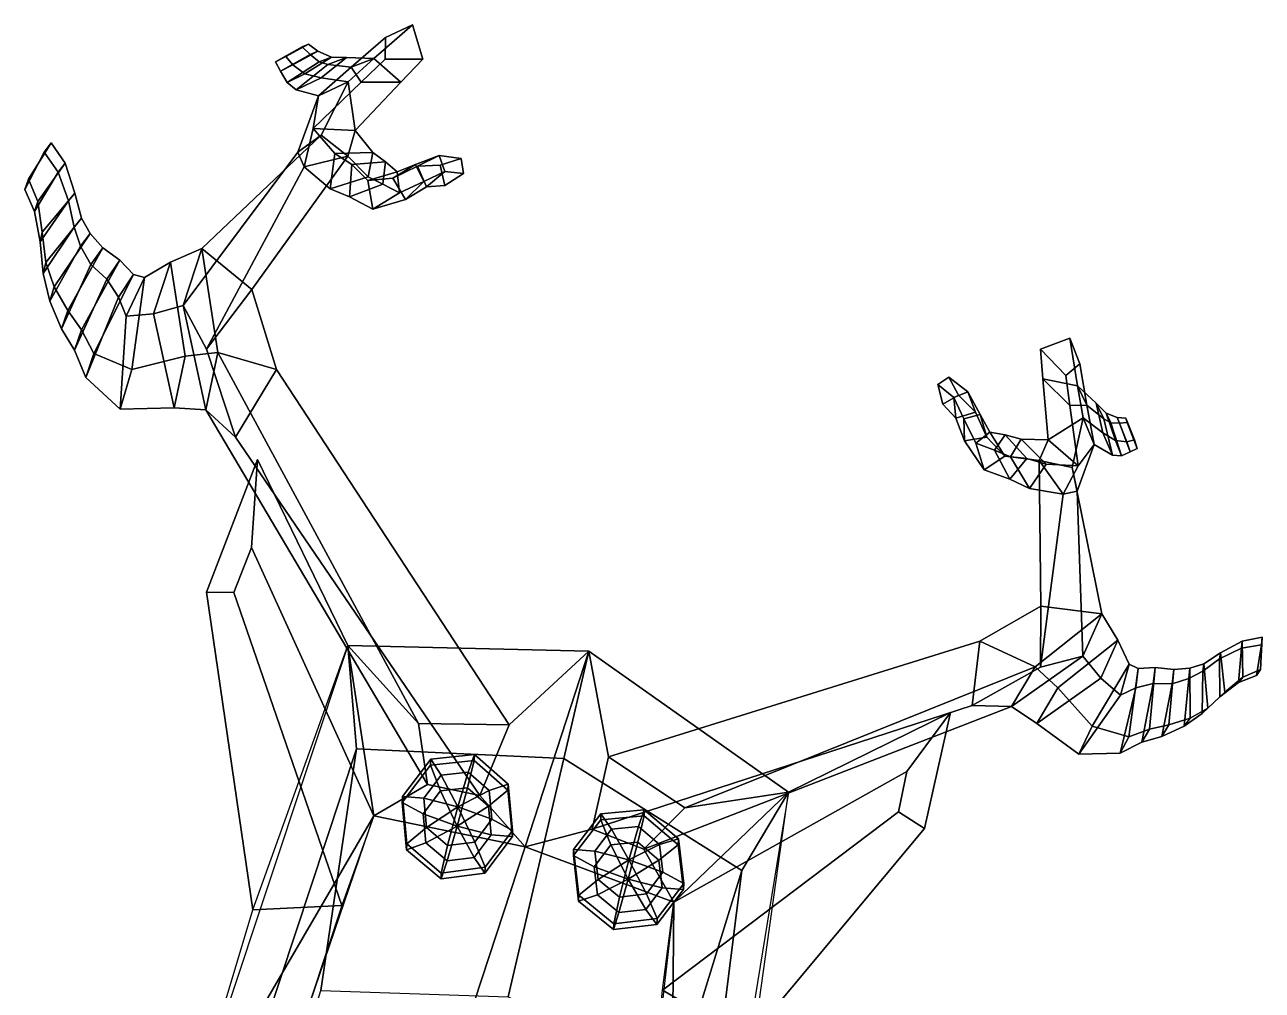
# Model space of a CAD drawing. Extents: x -83 to 111, y -151 to 330.
# Drawn here: x -44.3 to 110.8, y 209.3 to 330.2 of the extents above; entities that cross this region are included whole.
import ezdxf

# ---------------------------------------------------------------- set-up
doc = ezdxf.new("R2010")
doc.units = 0

msp = doc.modelspace()

# ---------------------------------------------------------------- linework, layer by layer
for points in [[(-0.506016, 325.98468, 214.430054), (4.327753, 330.223114, 211.132446), (0.923773, 328.634766, 209.913116), (-3.357312, 324.917084, 212.185349)], [(-0.506016, 325.98468, 214.430054), (2.857557, 323.038361, 213.042984), (5.609918, 325.901855, 211.101868), (4.327753, 330.223114, 211.132446)], [(4.327753, 330.223114, 211.132446), (5.609918, 325.901855, 211.101868), (0.906567, 325.906769, 209.445877), (0.923773, 328.634766, 209.913116)], [(-12.830679, 325.566925, 200.126678), (-11.530196, 326.257477, 202.820618), (-8.694917, 327.778229, 203.067719), (-9.498033, 327.441772, 200.751144)], [(-8.520736, 326.514252, 204.353226), (-12.218382, 324.389587, 203.815842), (-12.830679, 325.566925, 200.126678), (-9.498033, 327.441772, 200.751144)], [(-10.668112, 325.186462, 206.751495), (-7.534149, 326.908112, 206.892456), (-8.694917, 327.778229, 203.067719), (-11.530196, 326.257477, 202.820618)], [(-7.534149, 326.908112, 206.892456), (-8.520736, 326.514252, 204.353226), (-9.498033, 327.441772, 200.751144), (-8.694917, 327.778229, 203.067719)], [(-3.357312, 324.917084, 212.185349), (0.923773, 328.634766, 209.913116), (0.906567, 325.906769, 209.445877), (-2.108557, 323.04715, 210.924774)], [(-12.218382, 324.389587, 203.815842), (-10.668112, 325.186462, 206.751495), (-11.530196, 326.257477, 202.820618), (-12.830679, 325.566925, 200.126678)], [(-7.391225, 325.581268, 208.047073), (-11.3929, 322.994904, 208.272018), (-12.218382, 324.389587, 203.815842), (-8.520736, 326.514252, 204.353226)], [(-6.2939, 325.25119, 209.72551), (-10.274285, 322.080383, 211.20256), (-11.3929, 322.994904, 208.272018), (-7.391225, 325.581268, 208.047073)], [(-9.150277, 324.057922, 211.16188), (-5.820794, 326.148193, 210.624268), (-7.534149, 326.908112, 206.892456), (-10.668112, 325.186462, 206.751495)], [(-7.142086, 323.569336, 213.643097), (-3.928708, 326.118561, 212.032852), (-5.820794, 326.148193, 210.624268), (-9.150277, 324.057922, 211.16188)], [(-5.820794, 326.148193, 210.624268), (-7.391225, 325.581268, 208.047073), (-8.520736, 326.514252, 204.353226), (-7.534149, 326.908112, 206.892456)], [(-3.928708, 326.118561, 212.032852), (-6.2939, 325.25119, 209.72551), (-7.391225, 325.581268, 208.047073), (-5.820794, 326.148193, 210.624268)], [(-3.751533, 323.092316, 216.646103), (-0.506016, 325.98468, 214.430054), (-3.928708, 326.118561, 212.032852), (-7.142086, 323.569336, 213.643097)], [(-0.506016, 325.98468, 214.430054), (-3.357312, 324.917084, 212.185349), (-6.2939, 325.25119, 209.72551), (-3.928708, 326.118561, 212.032852)], [(-2.879675, 316.958191, 217.102417), (2.857557, 323.038361, 213.042984), (-0.506016, 325.98468, 214.430054), (-3.751533, 323.092316, 216.646103)], [(2.857557, 323.038361, 213.042984), (-2.108557, 323.04715, 210.924774), (0.906567, 325.906769, 209.445877), (5.609918, 325.901855, 211.101868)], [(-11.3929, 322.994904, 208.272018), (-9.150277, 324.057922, 211.16188), (-10.668112, 325.186462, 206.751495), (-12.218382, 324.389587, 203.815842)], [(-10.274285, 322.080383, 211.20256), (-7.142086, 323.569336, 213.643097), (-9.150277, 324.057922, 211.16188), (-11.3929, 322.994904, 208.272018)], [(-3.357312, 324.917084, 212.185349), (-7.441626, 321.308105, 214.355423), (-10.274285, 322.080383, 211.20256), (-6.2939, 325.25119, 209.72551)], [(-8.122345, 317.230377, 213.881821), (-7.441626, 321.308105, 214.355423), (-3.357312, 324.917084, 212.185349), (-2.108557, 323.04715, 210.924774)], [(-7.441626, 321.308105, 214.355423), (-3.751533, 323.092316, 216.646103), (-7.142086, 323.569336, 213.643097), (-10.274285, 322.080383, 211.20256)], [(-7.138368, 316.387512, 220.134125), (-3.751533, 323.092316, 216.646103), (-7.441626, 321.308105, 214.355423), (-10.060279, 314.24826, 216.914398)], [(-2.879675, 316.958191, 217.102417), (-8.122345, 317.230377, 213.881821), (-2.108557, 323.04715, 210.924774), (2.857557, 323.038361, 213.042984)], [(-7.138368, 316.387512, 220.134125), (-3.800689, 313.743652, 218.966599), (-2.879675, 316.958191, 217.102417), (-3.751533, 323.092316, 216.646103)], [(-10.060279, 314.24826, 216.914398), (-7.441626, 321.308105, 214.355423), (-8.122345, 317.230377, 213.881821), (-9.259626, 312.437012, 215.510498)], [(-24.422245, 295.037933, 224.835403), (-22.072704, 302.194733, 228.894608), (-7.138368, 316.387512, 220.134125), (-10.060279, 314.24826, 216.914398)], [(-22.072704, 302.194733, 228.894608), (-15.789359, 297.070496, 230.232483), (-3.800689, 313.743652, 218.966599), (-7.138368, 316.387512, 220.134125)], [(-9.259626, 312.437012, 215.510498), (-8.122345, 317.230377, 213.881821), (-5.401461, 314.089203, 212.475189), (-6.009465, 309.652222, 213.722076)], [(-8.122345, 317.230377, 213.881821), (-2.879675, 316.958191, 217.102417), (-0.666239, 314.235352, 215.400528), (-5.401461, 314.089203, 212.475189)], [(-2.879675, 316.958191, 217.102417), (-3.800689, 313.743652, 218.966599), (-1.223669, 311.195007, 216.927094), (-0.666239, 314.235352, 215.400528)], [(-43.779713, 310.882324, 203.286255), (-40.930332, 315.437073, 203.580612), (-41.814472, 314.263672, 201.1436), (-44.255814, 309.585968, 200.563217)], [(-42.628677, 308.08313, 206.055847), (-39.203968, 312.872131, 206.738754), (-40.930332, 315.437073, 203.580612), (-43.779713, 310.882324, 203.286255)], [(-39.203968, 312.872131, 206.738754), (-40.075459, 311.769257, 203.94632), (-41.814472, 314.263672, 201.1436), (-40.930332, 315.437073, 203.580612)], [(-40.075459, 311.769257, 203.94632), (-43.039883, 306.816254, 202.96991), (-44.255814, 309.585968, 200.563217), (-41.814472, 314.263672, 201.1436)], [(-24.422245, 295.037933, 224.835403), (-10.060279, 314.24826, 216.914398), (-9.259626, 312.437012, 215.510498), (-21.494175, 289.593872, 224.20549)], [(-21.494175, 289.593872, 224.20549), (-9.259626, 312.437012, 215.510498), (-3.800689, 313.743652, 218.966599), (-15.789359, 297.070496, 230.232483)], [(-3.800689, 313.743652, 218.966599), (-9.259626, 312.437012, 215.510498), (-6.009465, 309.652222, 213.722076), (-1.223669, 311.195007, 216.927094)], [(-6.009465, 309.652222, 213.722076), (-5.401461, 314.089203, 212.475189), (-3.297019, 312.713776, 211.54689), (-3.592118, 308.681152, 212.536087)], [(-5.401461, 314.089203, 212.475189), (-0.666239, 314.235352, 215.400528), (0.953439, 313.069519, 214.204941), (-3.297019, 312.713776, 211.54689)], [(-0.666239, 314.235352, 215.400528), (-1.223669, 311.195007, 216.927094), (0.620147, 310.268066, 215.48558), (0.953439, 313.069519, 214.204941)], [(1.849422, 311.017151, 209.187653), (4.704017, 312.702057, 211.788696), (7.638407, 313.845184, 210.158417), (4.926057, 312.525848, 207.914795)], [(4.704017, 312.702057, 211.788696), (5.747987, 310.590637, 212.12941), (8.368979, 311.845825, 210.566284), (7.638407, 313.845184, 210.158417)], [(4.926057, 312.525848, 207.914795), (7.638407, 313.845184, 210.158417), (10.400793, 313.462799, 208.484833), (7.780643, 312.621613, 206.599503)], [(7.638407, 313.845184, 210.158417), (8.368979, 311.845825, 210.566284), (10.723833, 311.581085, 209.027084), (10.400793, 313.462799, 208.484833)], [(8.364109, 310.073975, 206.837616), (7.780643, 312.621613, 206.599503), (10.400793, 313.462799, 208.484833), (10.723833, 311.581085, 209.027084)], [(-38.764233, 308.173035, 207.304016), (-42.335289, 303.046936, 205.763687), (-43.039883, 306.816254, 202.96991), (-40.075459, 311.769257, 203.94632)], [(-42.056484, 304.233063, 209.254822), (-37.96957, 309.139404, 210.500763), (-39.203968, 312.872131, 206.738754), (-42.628677, 308.08313, 206.055847)], [(-37.96957, 309.139404, 210.500763), (-38.764233, 308.173035, 207.304016), (-40.075459, 311.769257, 203.94632), (-39.203968, 312.872131, 206.738754)], [(-3.592118, 308.681152, 212.536087), (-3.297019, 312.713776, 211.54689), (-1.284594, 310.723572, 210.577225), (-0.655615, 307.144409, 210.997314)], [(-3.297019, 312.713776, 211.54689), (0.953439, 313.069519, 214.204941), (2.386665, 311.801666, 213.122513), (-1.284594, 310.723572, 210.577225)], [(-1.284594, 310.723572, 210.577225), (2.386665, 311.801666, 213.122513), (4.704017, 312.702057, 211.788696), (1.849422, 311.017151, 209.187653)], [(0.953439, 313.069519, 214.204941), (0.620147, 310.268066, 215.48558), (2.704658, 309.187408, 213.935577), (2.386665, 311.801666, 213.122513)], [(3.446551, 308.341888, 209.05574), (1.849422, 311.017151, 209.187653), (4.926057, 312.525848, 207.914795), (6.084508, 309.924591, 207.924072)], [(2.386665, 311.801666, 213.122513), (2.704658, 309.187408, 213.935577), (5.747987, 310.590637, 212.12941), (4.704017, 312.702057, 211.788696)], [(5.747987, 310.590637, 212.12941), (3.446551, 308.341888, 209.05574), (6.084508, 309.924591, 207.924072), (8.368979, 311.845825, 210.566284)], [(6.084508, 309.924591, 207.924072), (4.926057, 312.525848, 207.914795), (7.780643, 312.621613, 206.599503), (8.364109, 310.073975, 206.837616)], [(8.368979, 311.845825, 210.566284), (6.084508, 309.924591, 207.924072), (8.364109, 310.073975, 206.837616), (10.723833, 311.581085, 209.027084)], [(-43.039883, 306.816254, 202.96991), (-42.628677, 308.08313, 206.055847), (-43.779713, 310.882324, 203.286255), (-44.255814, 309.585968, 200.563217)], [(-1.223669, 311.195007, 216.927094), (-6.009465, 309.652222, 213.722076), (-3.592118, 308.681152, 212.536087), (0.620147, 310.268066, 215.48558)], [(0.620147, 310.268066, 215.48558), (-3.592118, 308.681152, 212.536087), (-0.655615, 307.144409, 210.997314), (2.704658, 309.187408, 213.935577)], [(-0.655615, 307.144409, 210.997314), (-1.284594, 310.723572, 210.577225), (1.849422, 311.017151, 209.187653), (3.446551, 308.341888, 209.05574)], [(2.704658, 309.187408, 213.935577), (-0.655615, 307.144409, 210.997314), (3.446551, 308.341888, 209.05574), (5.747987, 310.590637, 212.12941)], [(-41.602661, 300.439453, 212.344193), (-37.159637, 306.000458, 213.614319), (-37.96957, 309.139404, 210.500763), (-42.056484, 304.233063, 209.254822)], [(-37.159637, 306.000458, 213.614319), (-38.073238, 304.867462, 210.08255), (-38.764233, 308.173035, 207.304016), (-37.96957, 309.139404, 210.500763)], [(-42.335289, 303.046936, 205.763687), (-42.056484, 304.233063, 209.254822), (-42.628677, 308.08313, 206.055847), (-43.039883, 306.816254, 202.96991)], [(-38.073238, 304.867462, 210.08255), (-41.93964, 299.071075, 208.478607), (-42.335289, 303.046936, 205.763687), (-38.764233, 308.173035, 207.304016)], [(-40.565262, 297.39389, 215.241058), (-36.072151, 304.065979, 216.046005), (-37.159637, 306.000458, 213.614319), (-41.602661, 300.439453, 212.344193)], [(-36.072151, 304.065979, 216.046005), (-37.271557, 302.486328, 212.245529), (-38.073238, 304.867462, 210.08255), (-37.159637, 306.000458, 213.614319)], [(-41.93964, 299.071075, 208.478607), (-41.602661, 300.439453, 212.344193), (-42.056484, 304.233063, 209.254822), (-42.335289, 303.046936, 205.763687)], [(-37.271557, 302.486328, 212.245529), (-41.123798, 295.596954, 211.030746), (-41.93964, 299.071075, 208.478607), (-38.073238, 304.867462, 210.08255)], [(-38.863449, 294.444641, 218.470245), (-34.479969, 302.300262, 218.69133), (-36.072151, 304.065979, 216.046005), (-40.565262, 297.39389, 215.241058)], [(-34.479969, 302.300262, 218.69133), (-35.977203, 300.176544, 214.639786), (-37.271557, 302.486328, 212.245529), (-36.072151, 304.065979, 216.046005)], [(-35.977203, 300.176544, 214.639786), (-39.655472, 292.125519, 213.917877), (-41.123798, 295.596954, 211.030746), (-37.271557, 302.486328, 212.245529)], [(-37.165245, 292.021606, 221.329254), (-32.329971, 300.722839, 221.571945), (-34.479969, 302.300262, 218.69133), (-38.863449, 294.444641, 218.470245)], [(-32.329971, 300.722839, 221.571945), (-33.982517, 298.374146, 217.071136), (-35.977203, 300.176544, 214.639786), (-34.479969, 302.300262, 218.69133)], [(-22.072704, 302.194733, 228.894608), (-24.422245, 295.037933, 224.835403), (-28.115953, 294.000977, 223.513489), (-26.011429, 300.502808, 227.161255)], [(-20.052607, 289.164978, 234.024216), (-22.072704, 302.194733, 228.894608), (-26.011429, 300.502808, 227.161255), (-24.156273, 288.729492, 231.784103)], [(-20.052607, 289.164978, 234.024216), (-12.73339, 287.036621, 234.435867), (-15.789359, 297.070496, 230.232483), (-22.072704, 302.194733, 228.894608)], [(-41.123798, 295.596954, 211.030746), (-40.565262, 297.39389, 215.241058), (-41.602661, 300.439453, 212.344193), (-41.93964, 299.071075, 208.478607)], [(-33.982517, 298.374146, 217.071136), (-38.029808, 289.451965, 216.272339), (-39.655472, 292.125519, 213.917877), (-35.977203, 300.176544, 214.639786)], [(-35.591496, 289.065796, 224.510742), (-30.630407, 298.925446, 224.40535), (-32.329971, 300.722839, 221.571945), (-37.165245, 292.021606, 221.329254)], [(-30.630407, 298.925446, 224.40535), (-32.532146, 296.110687, 219.514587), (-33.982517, 298.374146, 217.071136), (-32.329971, 300.722839, 221.571945)], [(-26.011429, 300.502808, 227.161255), (-28.115953, 294.000977, 223.513489), (-31.56098, 293.703888, 221.775131), (-29.265862, 298.573853, 226.044052)], [(-24.156273, 288.729492, 231.784103), (-26.011429, 300.502808, 227.161255), (-29.265862, 298.573853, 226.044052), (-30.845123, 287.03064, 228.928802)], [(-32.532146, 296.110687, 219.514587), (-36.620342, 286.027466, 218.976273), (-38.029808, 289.451965, 216.272339), (-33.982517, 298.374146, 217.071136)], [(-30.845123, 287.03064, 228.928802), (-29.265862, 298.573853, 226.044052), (-30.630407, 298.925446, 224.40535), (-35.591496, 289.065796, 224.510742)], [(-29.265862, 298.573853, 226.044052), (-31.56098, 293.703888, 221.775131), (-32.532146, 296.110687, 219.514587), (-30.630407, 298.925446, 224.40535)], [(-39.655472, 292.125519, 213.917877), (-38.863449, 294.444641, 218.470245), (-40.565262, 297.39389, 215.241058), (-41.123798, 295.596954, 211.030746)], [(-31.56098, 293.703888, 221.775131), (-32.307617, 282.090942, 223.724411), (-36.620342, 286.027466, 218.976273), (-32.532146, 296.110687, 219.514587)], [(-12.73339, 287.036621, 234.435867), (-17.868469, 278.557404, 227.146561), (-21.494175, 289.593872, 224.20549), (-15.789359, 297.070496, 230.232483)], [(-24.422245, 295.037933, 224.835403), (-21.564972, 282.005859, 228.647064), (-25.52298, 282.228546, 226.94838), (-28.115953, 294.000977, 223.513489)], [(-21.564972, 282.005859, 228.647064), (-24.422245, 295.037933, 224.835403), (-21.494175, 289.593872, 224.20549), (-17.868469, 278.557404, 227.146561)], [(-38.029808, 289.451965, 216.272339), (-37.165245, 292.021606, 221.329254), (-38.863449, 294.444641, 218.470245), (-39.655472, 292.125519, 213.917877)], [(-28.115953, 294.000977, 223.513489), (-25.52298, 282.228546, 226.94838), (-32.307617, 282.090942, 223.724411), (-31.56098, 293.703888, 221.775131)], [(-36.620342, 286.027466, 218.976273), (-35.591496, 289.065796, 224.510742), (-37.165245, 292.021606, 221.329254), (-38.029808, 289.451965, 216.272339)], [(86.665077, 290.958282, 209.864761), (87.925835, 287.737823, 208.611191), (86.179398, 286.298615, 208.199646), (83.006165, 289.569214, 209.946762)], [(87.633965, 284.998413, 213.139023), (86.665077, 290.958282, 209.864761), (83.006165, 289.569214, 209.946762), (83.289726, 285.89389, 211.880844)], [(87.633965, 284.998413, 213.139023), (88.81308, 282.560211, 210.866501), (87.925835, 287.737823, 208.611191), (86.665077, 290.958282, 209.864761)], [(-32.307617, 282.090942, 223.724411), (-30.845123, 287.03064, 228.928802), (-35.591496, 289.065796, 224.510742), (-36.620342, 286.027466, 218.976273)], [(-25.52298, 282.228546, 226.94838), (-24.156273, 288.729492, 231.784103), (-30.845123, 287.03064, 228.928802), (-32.307617, 282.090942, 223.724411)], [(-21.564972, 282.005859, 228.647064), (-20.052607, 289.164978, 234.024216), (-24.156273, 288.729492, 231.784103), (-25.52298, 282.228546, 226.94838)], [(5.083462, 242.682144, 245.455246), (-20.052607, 289.164978, 234.024216), (-21.564972, 282.005859, 228.647064), (6.207108, 235.067627, 237.121063)], [(-20.052607, 289.164978, 234.024216), (5.083462, 242.682144, 245.455246), (16.43309, 242.546875, 245.903198), (-12.73339, 287.036621, 234.435867)], [(83.289726, 285.89389, 211.880844), (83.006165, 289.569214, 209.946762), (86.179398, 286.298615, 208.199646), (86.660141, 282.516449, 209.670746)], [(16.43309, 242.546875, 245.903198), (12.750793, 233.698669, 234.246689), (-17.868469, 278.557404, 227.146561), (-12.73339, 287.036621, 234.435867)], [(88.81308, 282.560211, 210.866501), (86.660141, 282.516449, 209.670746), (86.179398, 286.298615, 208.199646), (87.925835, 287.737823, 208.611191)], [(70.737068, 282.700806, 206.022934), (70.147171, 285.154449, 208.230301), (71.515976, 286.081726, 207.653229), (72.722176, 283.829651, 205.733994)], [(73.877777, 284.245117, 209.261719), (71.515976, 286.081726, 207.653229), (70.147171, 285.154449, 208.230301), (72.137428, 283.554291, 209.71524)], [(74.839119, 281.688812, 206.992477), (72.722176, 283.829651, 205.733994), (71.515976, 286.081726, 207.653229), (73.877777, 284.245117, 209.261719)], [(83.966896, 278.224457, 215.931229), (83.289726, 285.89389, 211.880844), (86.660141, 282.516449, 209.670746), (87.708076, 274.976013, 212.618439)], [(83.966896, 278.224457, 215.931229), (88.32473, 281.004517, 215.342484), (87.633965, 284.998413, 213.139023), (83.289726, 285.89389, 211.880844)], [(72.137428, 283.554291, 209.71524), (70.147171, 285.154449, 208.230301), (70.737068, 282.700806, 206.022934), (72.393929, 280.951965, 207.065506)], [(72.393929, 280.951965, 207.065506), (70.737068, 282.700806, 206.022934), (72.722176, 283.829651, 205.733994), (74.839119, 281.688812, 206.992477)], [(75.421638, 281.407837, 210.849701), (73.877777, 284.245117, 209.261719), (72.137428, 283.554291, 209.71524), (73.388069, 280.872131, 211.243942)], [(76.26342, 278.584717, 208.228943), (74.839119, 281.688812, 206.992477), (73.877777, 284.245117, 209.261719), (75.421638, 281.407837, 210.849701)], [(88.32473, 281.004517, 215.342484), (90.816513, 279.095825, 212.274719), (89.953392, 282.807312, 210.679153), (87.633965, 284.998413, 213.139023)], [(87.633965, 284.998413, 213.139023), (89.953392, 282.807312, 210.679153), (90.92527, 280.846985, 208.351196), (88.81308, 282.560211, 210.866501)], [(73.388069, 280.872131, 211.243942), (72.137428, 283.554291, 209.71524), (72.393929, 280.951965, 207.065506), (73.451752, 278.107117, 208.169922)], [(87.708076, 274.976013, 212.618439), (86.660141, 282.516449, 209.670746), (88.81308, 282.560211, 210.866501), (89.71151, 277.630188, 213.024368)], [(88.81308, 282.560211, 210.866501), (90.92527, 280.846985, 208.351196), (91.992134, 276.308899, 209.813797), (89.71151, 277.630188, 213.024368)], [(90.816513, 279.095825, 212.274719), (92.369591, 278.134186, 209.753876), (91.209984, 281.590271, 209.237869), (89.953392, 282.807312, 210.679153)], [(89.953392, 282.807312, 210.679153), (91.209984, 281.590271, 209.237869), (91.783203, 280.372345, 206.650513), (90.92527, 280.846985, 208.351196)], [(6.207108, 235.067627, 237.121063), (-21.564972, 282.005859, 228.647064), (-17.868469, 278.557404, 227.146561), (12.750793, 233.698669, 234.246689)], [(73.451752, 278.107117, 208.169922), (72.393929, 280.951965, 207.065506), (74.839119, 281.688812, 206.992477), (76.26342, 278.584717, 208.228943)], [(76.662598, 279.183289, 212.151108), (75.421638, 281.407837, 210.849701), (73.388069, 280.872131, 211.243942), (74.899536, 277.816132, 213.010956)], [(74.899536, 277.816132, 213.010956), (73.388069, 280.872131, 211.243942), (73.451752, 278.107117, 208.169922), (75.918877, 274.470001, 210.051331)], [(78.501534, 276.173553, 209.562363), (76.26342, 278.584717, 208.228943), (75.421638, 281.407837, 210.849701), (76.662598, 279.183289, 212.151108)], [(86.96756, 274.776001, 218.88652), (88.32473, 281.004517, 215.342484), (83.966896, 278.224457, 215.931229), (82.834671, 275.665039, 217.831619)], [(86.96756, 274.776001, 218.88652), (87.592819, 271.8172, 215.663879), (89.71151, 277.630188, 213.024368), (88.32473, 281.004517, 215.342484)], [(89.71151, 277.630188, 213.024368), (91.992134, 276.308899, 209.813797), (90.816513, 279.095825, 212.274719), (88.32473, 281.004517, 215.342484)], [(90.92527, 280.846985, 208.351196), (91.783203, 280.372345, 206.650513), (93.13031, 276.22998, 206.853607), (91.992134, 276.308899, 209.813797)], [(92.369591, 278.134186, 209.753876), (93.807655, 277.987427, 205.306259), (92.607864, 281.050751, 205.469559), (91.209984, 281.590271, 209.237869)], [(91.209984, 281.590271, 209.237869), (92.607864, 281.050751, 205.469559), (92.874489, 280.334198, 202.927917), (91.783203, 280.372345, 206.650513)], [(93.807655, 277.987427, 205.306259), (94.773468, 278.229462, 201.349899), (93.671333, 280.964233, 201.617035), (92.607864, 281.050751, 205.469559)], [(92.607864, 281.050751, 205.469559), (93.671333, 280.964233, 201.617035), (93.860474, 280.393433, 199.29982), (92.874489, 280.334198, 202.927917)], [(95.092285, 277.166595, 198.655273), (93.860474, 280.393433, 199.29982), (93.671333, 280.964233, 201.617035), (94.773468, 278.229462, 201.349899)], [(78.570381, 278.859009, 213.182449), (76.662598, 279.183289, 212.151108), (74.899536, 277.816132, 213.010956), (77.210533, 276.921997, 214.50087)], [(81.26062, 275.887085, 210.459045), (78.501534, 276.173553, 209.562363), (76.662598, 279.183289, 212.151108), (78.570381, 278.859009, 213.182449)], [(91.992134, 276.308899, 209.813797), (93.13031, 276.22998, 206.853607), (92.369591, 278.134186, 209.753876), (90.816513, 279.095825, 212.274719)], [(91.783203, 280.372345, 206.650513), (92.874489, 280.334198, 202.927917), (94.22467, 276.710083, 202.368042), (93.13031, 276.22998, 206.853607)], [(92.874489, 280.334198, 202.927917), (93.860474, 280.393433, 199.29982), (95.092285, 277.166595, 198.655273), (94.22467, 276.710083, 202.368042)], [(75.918877, 274.470001, 210.051331), (73.451752, 278.107117, 208.169922), (76.26342, 278.584717, 208.228943), (78.501534, 276.173553, 209.562363)], [(77.210533, 276.921997, 214.50087), (74.899536, 277.816132, 213.010956), (75.918877, 274.470001, 210.051331), (79.140884, 273.292908, 211.509079)], [(80.558823, 278.330872, 214.324371), (78.570381, 278.859009, 213.182449), (77.210533, 276.921997, 214.50087), (79.241173, 276.105072, 215.889221)], [(83.710823, 275.173279, 211.322556), (81.26062, 275.887085, 210.459045), (78.570381, 278.859009, 213.182449), (80.558823, 278.330872, 214.324371)], [(83.966896, 278.224457, 215.931229), (80.558823, 278.330872, 214.324371), (79.241173, 276.105072, 215.889221), (82.834671, 275.665039, 217.831619)], [(87.708076, 274.976013, 212.618439), (83.710823, 275.173279, 211.322556), (80.558823, 278.330872, 214.324371), (83.966896, 278.224457, 215.931229)], [(87.592819, 271.8172, 215.663879), (85.817284, 271.436218, 214.31105), (87.708076, 274.976013, 212.618439), (89.71151, 277.630188, 213.024368)], [(93.13031, 276.22998, 206.853607), (94.22467, 276.710083, 202.368042), (93.807655, 277.987427, 205.306259), (92.369591, 278.134186, 209.753876)], [(94.22467, 276.710083, 202.368042), (95.092285, 277.166595, 198.655273), (94.773468, 278.229462, 201.349899), (93.807655, 277.987427, 205.306259)], [(79.140884, 273.292908, 211.509079), (75.918877, 274.470001, 210.051331), (78.501534, 276.173553, 209.562363), (81.26062, 275.887085, 210.459045)], [(79.241173, 276.105072, 215.889221), (77.210533, 276.921997, 214.50087), (79.140884, 273.292908, 211.509079), (81.610138, 272.151703, 212.633133)], [(82.834671, 275.665039, 217.831619), (79.241173, 276.105072, 215.889221), (81.610138, 272.151703, 212.633133), (85.817284, 271.436218, 214.31105)], [(-15.096739, 275.770966, 241.258316), (-15.854127, 264.765381, 234.791031), (-18.056986, 259.092194, 233.980042), (-21.506123, 259.170166, 238.852875)], [(-21.506123, 259.170166, 238.852875), (-15.696555, 219.37825, 251.420761), (-3.764669, 252.487228, 256.067749), (-15.096739, 275.770966, 241.258316)], [(-15.854127, 264.765381, 234.791031), (-15.096739, 275.770966, 241.258316), (-3.764669, 252.487228, 256.067749), (-0.505886, 231.132614, 233.9991)], [(81.610138, 272.151703, 212.633133), (79.140884, 273.292908, 211.509079), (81.26062, 275.887085, 210.459045), (83.710823, 275.173279, 211.322556)], [(85.817284, 271.436218, 214.31105), (81.610138, 272.151703, 212.633133), (83.710823, 275.173279, 211.322556), (87.708076, 274.976013, 212.618439)], [(90.659592, 256.450226, 227.634094), (86.96756, 274.776001, 218.88652), (82.834671, 275.665039, 217.831619), (83.034737, 257.408081, 229.151306)], [(82.993668, 249.758636, 223.173218), (83.034737, 257.408081, 229.151306), (82.834671, 275.665039, 217.831619), (85.817284, 271.436218, 214.31105)], [(88.284752, 251.14444, 223.673843), (87.592819, 271.8172, 215.663879), (86.96756, 274.776001, 218.88652), (90.659592, 256.450226, 227.634094)], [(88.284752, 251.14444, 223.673843), (82.993668, 249.758636, 223.173218), (85.817284, 271.436218, 214.31105), (87.592819, 271.8172, 215.663879)], [(-18.056986, 259.092194, 233.980042), (-15.854127, 264.765381, 234.791031), (-0.505886, 231.132614, 233.9991), (-4.549309, 219.899277, 232.458786)], [(-21.506123, 259.170166, 238.852875), (-18.056986, 259.092194, 233.980042), (-4.549309, 219.899277, 232.458786), (-15.696555, 219.37825, 251.420761)], [(75.394524, 253.026443, 233.543884), (83.034737, 257.408081, 229.151306), (82.993668, 249.758636, 223.173218), (74.445854, 244.948029, 226.314301)], [(82.303787, 249.812408, 232.995911), (90.659592, 256.450226, 227.634094), (83.034737, 257.408081, 229.151306), (75.394524, 253.026443, 233.543884)], [(82.303787, 249.812408, 232.995911), (85.176308, 247.178787, 230.710693), (92.66494, 253.135818, 225.877075), (90.659592, 256.450226, 227.634094)], [(90.659592, 256.450226, 227.634094), (92.66494, 253.135818, 225.877075), (90.562309, 248.371643, 222.321167), (88.284752, 251.14444, 223.673843)], [(28.889164, 238.519928, 245.814545), (75.394524, 253.026443, 233.543884), (74.445854, 244.948029, 226.314301), (26.841772, 229.471832, 234.160263)], [(28.889164, 238.519928, 245.814545), (38.448956, 232.129456, 245.227859), (82.303787, 249.812408, 232.995911), (75.394524, 253.026443, 233.543884)], [(85.176308, 247.178787, 230.710693), (89.459145, 242.348206, 227.800354), (94.093773, 250.114212, 224.750656), (92.66494, 253.135818, 225.877075)], [(92.66494, 253.135818, 225.877075), (94.093773, 250.114212, 224.750656), (93.03186, 246.235703, 220.545853), (90.562309, 248.371643, 222.321167)], [(105.538879, 251.574936, 208.932465), (108.255524, 253.026062, 205.089386), (108.14959, 252.12529, 202.316299), (105.424995, 250.807693, 205.753677)], [(106.078529, 246.609161, 207.731628), (108.340706, 248.51799, 204.459183), (108.255524, 253.026062, 205.089386), (105.538879, 251.574936, 208.932465)], [(108.255524, 253.026062, 205.089386), (110.768471, 253.504333, 201.863739), (110.657211, 252.546753, 199.447083), (108.14959, 252.12529, 202.316299)], [(108.340706, 248.51799, 204.459183), (110.542305, 249.473343, 201.626328), (110.768471, 253.504333, 201.863739), (108.255524, 253.026062, 205.089386)], [(110.542305, 249.473343, 201.626328), (110.049339, 248.716537, 198.931915), (110.657211, 252.546753, 199.447083), (110.768471, 253.504333, 201.863739)], [(-3.764669, 252.487228, 256.067749), (-23.908731, 191.937485, 247.817139), (-19.913324, 187.540436, 270.799438), (-2.711052, 239.518906, 278.006378)], [(5.083462, 242.682144, 245.455246), (-3.764669, 252.487228, 256.067749), (26.420607, 251.743744, 257.280121), (16.43309, 242.546875, 245.903198)], [(6.207108, 235.067627, 237.121063), (-0.505886, 231.132614, 233.9991), (-3.764669, 252.487228, 256.067749), (5.083462, 242.682144, 245.455246)], [(-3.764669, 252.487228, 256.067749), (-2.711052, 239.518906, 278.006378), (23.27527, 238.321594, 278.799377), (26.420607, 251.743744, 257.280121)], [(12.750793, 233.698669, 234.246689), (16.43309, 242.546875, 245.903198), (26.420607, 251.743744, 257.280121), (18.413412, 227.255157, 226.435043)], [(26.841772, 229.471832, 234.160263), (18.413412, 227.255157, 226.435043), (26.420607, 251.743744, 257.280121), (28.889164, 238.519928, 245.814545)], [(51.436386, 234.113449, 255.651321), (26.420607, 251.743744, 257.280121), (23.27527, 238.321594, 278.799377), (45.584042, 224.291733, 277.679291)], [(38.448956, 232.129456, 245.227859), (28.889164, 238.519928, 245.814545), (26.420607, 251.743744, 257.280121), (51.436386, 234.113449, 255.651321)], [(79.337738, 244.831268, 227.715698), (74.445854, 244.948029, 226.314301), (82.993668, 249.758636, 223.173218), (88.284752, 251.14444, 223.673843)], [(88.284752, 251.14444, 223.673843), (90.562309, 248.371643, 222.321167), (82.53894, 242.718384, 225.965881), (79.337738, 244.831268, 227.715698)], [(103.434517, 250.191284, 212.109375), (105.538879, 251.574936, 208.932465), (105.424995, 250.807693, 205.753677), (103.309784, 249.276123, 208.597473)], [(103.945808, 244.633575, 210.889908), (106.078529, 246.609161, 207.731628), (105.538879, 251.574936, 208.932465), (103.434517, 250.191284, 212.109375)], [(105.424995, 250.807693, 205.753677), (108.14959, 252.12529, 202.316299), (107.791443, 247.827881, 201.40239), (105.447487, 246.053589, 204.269913)], [(108.14959, 252.12529, 202.316299), (110.657211, 252.546753, 199.447083), (110.049339, 248.716537, 198.931915), (107.791443, 247.827881, 201.40239)], [(38.448956, 232.129456, 245.227859), (33.28093, 226.9543, 236.955338), (79.337738, 244.831268, 227.715698), (82.303787, 249.812408, 232.995911)], [(79.337738, 244.831268, 227.715698), (82.53894, 242.718384, 225.965881), (85.176308, 247.178787, 230.710693), (82.303787, 249.812408, 232.995911)], [(89.459145, 242.348206, 227.800354), (94.050087, 241.021301, 223.300018), (95.245071, 249.582764, 223.091156), (94.093773, 250.114212, 224.750656)], [(94.093773, 250.114212, 224.750656), (95.245071, 249.582764, 223.091156), (94.920586, 247.165466, 218.237091), (93.03186, 246.235703, 220.545853)], [(94.050087, 241.021301, 223.300018), (96.628448, 241.99054, 220.057236), (97.353264, 249.730042, 220.209671), (95.245071, 249.582764, 223.091156)], [(95.245071, 249.582764, 223.091156), (97.353264, 249.730042, 220.209671), (97.103722, 247.72226, 215.741043), (94.920586, 247.165466, 218.237091)], [(96.628448, 241.99054, 220.057236), (99.054878, 242.543243, 217.142395), (99.694542, 249.478912, 217.278534), (97.353264, 249.730042, 220.209671)], [(97.353264, 249.730042, 220.209671), (99.694542, 249.478912, 217.278534), (99.475853, 247.682449, 213.257294), (97.103722, 247.72226, 215.741043)], [(99.054878, 242.543243, 217.142395), (101.730263, 243.390564, 213.847855), (101.711426, 249.648117, 214.585861), (99.694542, 249.478912, 217.278534)], [(99.694542, 249.478912, 217.278534), (101.711426, 249.648117, 214.585861), (101.560799, 248.327393, 210.809921), (99.475853, 247.682449, 213.257294)], [(101.711426, 249.648117, 214.585861), (103.434517, 250.191284, 212.109375), (103.309784, 249.276123, 208.597473), (101.560799, 248.327393, 210.809921)], [(101.730263, 243.390564, 213.847855), (103.945808, 244.633575, 210.889908), (103.434517, 250.191284, 212.109375), (101.711426, 249.648117, 214.585861)], [(103.309784, 249.276123, 208.597473), (105.424995, 250.807693, 205.753677), (105.447487, 246.053589, 204.269913), (103.25135, 243.955261, 207.056366)], [(90.562309, 248.371643, 222.321167), (93.03186, 246.235703, 220.545853), (87.778046, 238.872116, 222.666321), (82.53894, 242.718384, 225.965881)], [(99.475853, 247.682449, 213.257294), (101.560799, 248.327393, 210.809921), (100.978172, 242.352982, 209.674362), (98.207977, 241.075897, 212.632462)], [(101.560799, 248.327393, 210.809921), (103.309784, 249.276123, 208.597473), (103.25135, 243.955261, 207.056366), (100.978172, 242.352982, 209.674362)], [(105.447487, 246.053589, 204.269913), (107.791443, 247.827881, 201.40239), (108.340706, 248.51799, 204.459183), (106.078529, 246.609161, 207.731628)], [(107.791443, 247.827881, 201.40239), (110.049339, 248.716537, 198.931915), (110.542305, 249.473343, 201.626328), (108.340706, 248.51799, 204.459183)], [(82.53894, 242.718384, 225.965881), (87.778046, 238.872116, 222.666321), (89.459145, 242.348206, 227.800354), (85.176308, 247.178787, 230.710693)], [(93.03186, 246.235703, 220.545853), (94.920586, 247.165466, 218.237091), (92.979095, 239.00798, 217.815964), (87.778046, 238.872116, 222.666321)], [(94.920586, 247.165466, 218.237091), (97.103722, 247.72226, 215.741043), (95.683495, 240.345078, 215.045837), (92.979095, 239.00798, 217.815964)], [(97.103722, 247.72226, 215.741043), (99.475853, 247.682449, 213.257294), (98.207977, 241.075897, 212.632462), (95.683495, 240.345078, 215.045837)], [(103.25135, 243.955261, 207.056366), (105.447487, 246.053589, 204.269913), (106.078529, 246.609161, 207.731628), (103.945808, 244.633575, 210.889908)], [(33.28093, 226.9543, 236.955338), (26.841772, 229.471832, 234.160263), (74.445854, 244.948029, 226.314301), (79.337738, 244.831268, 227.715698)], [(66.239319, 236.695465, 234.137726), (37.063148, 220.33522, 233.787521), (51.436386, 234.113449, 255.651321), (71.707886, 244.084885, 240.471649)], [(68.460541, 229.553268, 238.188965), (71.707886, 244.084885, 240.471649), (51.436386, 234.113449, 255.651321), (46.375401, 203.081711, 251.12883)], [(71.707886, 244.084885, 240.471649), (68.460541, 229.553268, 238.188965), (65.218239, 231.633469, 233.36351), (66.239319, 236.695465, 234.137726)], [(98.207977, 241.075897, 212.632462), (100.978172, 242.352982, 209.674362), (101.730263, 243.390564, 213.847855), (99.054878, 242.543243, 217.142395)], [(100.978172, 242.352982, 209.674362), (103.25135, 243.955261, 207.056366), (103.945808, 244.633575, 210.889908), (101.730263, 243.390564, 213.847855)], [(87.778046, 238.872116, 222.666321), (92.979095, 239.00798, 217.815964), (94.050087, 241.021301, 223.300018), (89.459145, 242.348206, 227.800354)], [(92.979095, 239.00798, 217.815964), (95.683495, 240.345078, 215.045837), (96.628448, 241.99054, 220.057236), (94.050087, 241.021301, 223.300018)], [(95.683495, 240.345078, 215.045837), (98.207977, 241.075897, 212.632462), (99.054878, 242.543243, 217.142395), (96.628448, 241.99054, 220.057236)], [(-18.154379, 173.736572, 301.781342), (-7.14772, 209.276047, 302.553772), (-2.711052, 239.518906, 278.006378), (-19.913324, 187.540436, 270.799438)], [(23.27527, 238.321594, 278.799377), (-2.711052, 239.518906, 278.006378), (-7.14772, 209.276047, 302.553772), (16.298367, 208.46019, 303.30719)], [(6.573181, 237.468582, 291.197113), (12.056416, 238.069702, 291.481262), (12.088589, 238.818222, 286.68573), (6.604494, 238.215637, 286.40152)], [(7.899586, 236.21582, 282.21524), (6.604494, 238.215637, 286.40152), (12.088589, 238.818222, 286.68573), (11.290244, 236.603745, 282.390991)], [(13.908964, 234.312668, 282.174194), (11.290244, 236.603745, 282.390991), (12.088589, 238.818222, 286.68573), (16.307419, 235.100006, 286.333405)], [(16.276106, 234.352982, 291.128967), (16.307419, 235.100006, 286.333405), (12.088589, 238.818222, 286.68573), (12.056416, 238.069702, 291.481262)], [(3.033494, 232.813431, 290.442657), (6.573181, 237.468582, 291.197113), (6.604494, 238.215637, 286.40152), (3.06277, 233.556793, 285.646881)], [(5.644817, 231.396255, 294.305389), (7.819664, 234.263748, 294.770599), (6.573181, 237.468582, 291.197113), (3.033494, 232.813431, 290.442657)], [(3.06277, 233.556793, 285.646881), (6.604494, 238.215637, 286.40152), (7.899586, 236.21582, 282.21524), (5.721469, 233.342438, 281.749756)], [(7.819664, 234.263748, 294.770599), (11.208948, 234.649216, 294.946228), (12.056416, 238.069702, 291.481262), (6.573181, 237.468582, 291.197113)], [(13.829041, 232.360596, 294.729584), (16.276106, 234.352982, 291.128967), (12.056416, 238.069702, 291.481262), (11.208948, 234.649216, 294.946228)], [(23.27527, 238.321594, 278.799377), (16.298367, 208.46019, 303.30719), (37.354111, 197.595093, 302.344574), (45.584042, 224.291733, 277.679291)], [(5.721469, 233.342438, 281.749756), (7.899586, 236.21582, 282.21524), (9.994056, 232.252182, 280.239899)], [(9.994056, 232.252182, 280.239899), (7.899586, 236.21582, 282.21524), (11.290244, 236.603745, 282.390991)], [(9.994056, 232.252182, 280.239899), (11.290244, 236.603745, 282.390991), (13.908964, 234.312668, 282.174194)], [(65.218239, 231.633469, 233.36351), (35.630547, 209.308334, 232.268326), (37.063148, 220.33522, 233.787521), (66.239319, 236.695465, 234.137726)], [(6.207108, 235.067627, 237.121063), (12.750793, 233.698669, 234.246689), (18.413412, 227.255157, 226.435043), (-0.505886, 231.132614, 233.9991)], [(9.899308, 229.846542, 295.759552), (7.819664, 234.263748, 294.770599), (5.644817, 231.396255, 294.305389)], [(9.899308, 229.846542, 295.759552), (11.208948, 234.649216, 294.946228), (7.819664, 234.263748, 294.770599)], [(9.899308, 229.846542, 295.759552), (13.829041, 232.360596, 294.729584), (11.208948, 234.649216, 294.946228)], [(14.248548, 230.702454, 281.694061), (9.994056, 232.252182, 280.239899), (13.908964, 234.312668, 282.174194)], [(14.171897, 228.756271, 294.249695), (16.830595, 228.541901, 290.35257), (16.276106, 234.352982, 291.128967), (13.829041, 232.360596, 294.729584)], [(16.859873, 229.285263, 285.556793), (14.248548, 230.702454, 281.694061), (13.908964, 234.312668, 282.174194), (16.307419, 235.100006, 286.333405)], [(16.830595, 228.541901, 290.35257), (16.859873, 229.285263, 285.556793), (16.307419, 235.100006, 286.333405), (16.276106, 234.352982, 291.128967)], [(33.28093, 226.9543, 236.955338), (38.448956, 232.129456, 245.227859), (51.436386, 234.113449, 255.651321), (37.063148, 220.33522, 233.787521)], [(51.436386, 234.113449, 255.651321), (45.584042, 224.291733, 277.679291), (39.392265, 175.224289, 270.624725), (43.571365, 177.904541, 247.617767)], [(3.582266, 226.877609, 289.665771), (3.033494, 232.813431, 290.442657), (3.06277, 233.556793, 285.646881), (3.609574, 227.617279, 284.869843)], [(3.582266, 226.877609, 289.665771), (5.985466, 227.744324, 293.825348), (5.644817, 231.396255, 294.305389), (3.033494, 232.813431, 290.442657)], [(3.609574, 227.617279, 284.869843), (3.06277, 233.556793, 285.646881), (5.721469, 233.342438, 281.749756), (6.058909, 229.684555, 281.26947)], [(6.058909, 229.684555, 281.26947), (5.721469, 233.342438, 281.749756), (9.994056, 232.252182, 280.239899)], [(-24.869043, 189.364929, 185.356415), (-30.06167, 162.660614, 192.549728), (-10.34796, 202.358063, 230.130493), (-0.505886, 231.132614, 233.9991)], [(-24.869043, 189.364929, 185.356415), (-0.505886, 231.132614, 233.9991), (18.413412, 227.255157, 226.435043), (6.645048, 191.407898, 183.382584)], [(5.985466, 227.744324, 293.825348), (9.899308, 229.846542, 295.759552), (5.644817, 231.396255, 294.305389)], [(8.715425, 227.418884, 281.055786), (6.058909, 229.684555, 281.26947), (9.994056, 232.252182, 280.239899)], [(8.715425, 227.418884, 281.055786), (9.994056, 232.252182, 280.239899), (12.108227, 227.854492, 281.23175)], [(9.899308, 229.846542, 295.759552), (14.171897, 228.756271, 294.249695), (13.829041, 232.360596, 294.729584)], [(12.108227, 227.854492, 281.23175), (9.994056, 232.252182, 280.239899), (14.248548, 230.702454, 281.694061)], [(24.46837, 226.177246, 290.302673), (27.891376, 230.623306, 291.047424), (27.922688, 231.370331, 286.251831), (24.49765, 226.920609, 285.506897)], [(24.49765, 226.920609, 285.506897), (27.922688, 231.370331, 286.251831), (29.262781, 229.450134, 282.069275), (27.156347, 226.706268, 281.609772)], [(27.891376, 230.623306, 291.047424), (33.325226, 231.138474, 291.327423), (33.357399, 231.886993, 286.531891), (27.922688, 231.370331, 286.251831)], [(29.182859, 227.498032, 294.624634), (32.542046, 227.830154, 294.79776), (33.325226, 231.138474, 291.327423), (27.891376, 230.623306, 291.047424)], [(29.262781, 229.450134, 282.069275), (27.922688, 231.370331, 286.251831), (33.357399, 231.886993, 286.531891), (32.623344, 229.784683, 282.242523)], [(35.192234, 225.59491, 294.583618), (37.594303, 227.50769, 290.979279), (33.325226, 231.138474, 291.327423), (32.542046, 227.830154, 294.79776)], [(35.272156, 227.546951, 282.028229), (32.623344, 229.784683, 282.242523), (33.357399, 231.886993, 286.531891), (37.625614, 228.254715, 286.183685)], [(37.594303, 227.50769, 290.979279), (37.625614, 228.254715, 286.183685), (33.357399, 231.886993, 286.531891), (33.325226, 231.138474, 291.327423)], [(68.460541, 229.553268, 238.188965), (46.375401, 203.081711, 251.12883), (35.630547, 209.308334, 232.268326), (65.218239, 231.633469, 233.36351)], [(7.927305, 223.965698, 284.525726), (3.609574, 227.617279, 284.869843), (6.058909, 229.684555, 281.26947), (8.715425, 227.418884, 281.055786)], [(8.643291, 225.48114, 293.611816), (9.899308, 229.846542, 295.759552), (5.985466, 227.744324, 293.825348)], [(8.643291, 225.48114, 293.611816), (12.034781, 225.914261, 293.787628), (9.899308, 229.846542, 295.759552)], [(12.034781, 225.914261, 293.787628), (14.171897, 228.756271, 294.249695), (9.899308, 229.846542, 295.759552)], [(13.417057, 224.693069, 284.810394), (12.108227, 227.854492, 281.23175), (14.248548, 230.702454, 281.694061), (16.859873, 229.285263, 285.556793)], [(33.28093, 226.9543, 236.955338), (37.063148, 220.33522, 233.787521), (18.413412, 227.255157, 226.435043), (26.841772, 229.471832, 234.160263)], [(27.079697, 224.760086, 294.165375), (29.182859, 227.498032, 294.624634), (27.891376, 230.623306, 291.047424), (24.46837, 226.177246, 290.302673)], [(27.156347, 226.706268, 281.609772), (29.262781, 229.450134, 282.069275), (31.428936, 225.615997, 280.099915)], [(31.428936, 225.615997, 280.099915), (29.262781, 229.450134, 282.069275), (32.623344, 229.784683, 282.242523)], [(31.428936, 225.615997, 280.099915), (32.623344, 229.784683, 282.242523), (35.272156, 227.546951, 282.028229)], [(13.38975, 223.9534, 289.606354), (16.830595, 228.541901, 290.35257), (14.171897, 228.756271, 294.249695), (12.034781, 225.914261, 293.787628)], [(13.38975, 223.9534, 289.606354), (13.417057, 224.693069, 284.810394), (16.859873, 229.285263, 285.556793), (16.830595, 228.541901, 290.35257)], [(38.29475, 222.649078, 285.416809), (35.683426, 224.066269, 281.554077), (35.272156, 227.546951, 282.028229), (37.625614, 228.254715, 286.183685)], [(38.265469, 221.905746, 290.212585), (38.29475, 222.649078, 285.416809), (37.625614, 228.254715, 286.183685), (37.594303, 227.50769, 290.979279)], [(7.900796, 223.227554, 289.321747), (8.643291, 225.48114, 293.611816), (5.985466, 227.744324, 293.825348), (3.582266, 226.877609, 289.665771)], [(7.900796, 223.227554, 289.321747), (3.582266, 226.877609, 289.665771), (3.609574, 227.617279, 284.869843), (7.927305, 223.965698, 284.525726)], [(36.668068, 179.602173, 185.250504), (6.645048, 191.407898, 183.382584), (18.413412, 227.255157, 226.435043), (37.063148, 220.33522, 233.787521)], [(7.927305, 223.965698, 284.525726), (8.715425, 227.418884, 281.055786), (12.108227, 227.854492, 281.23175), (13.417057, 224.693069, 284.810394)], [(25.130184, 220.45285, 289.535217), (24.46837, 226.177246, 290.302673), (24.49765, 226.920609, 285.506897), (25.157494, 221.19252, 284.739258)], [(25.157494, 221.19252, 284.739258), (24.49765, 226.920609, 285.506897), (27.156347, 226.706268, 281.609772), (27.564087, 223.178726, 281.135345)], [(31.33419, 223.210358, 295.619568), (29.182859, 227.498032, 294.624634), (27.079697, 224.760086, 294.165375)], [(27.564087, 223.178726, 281.135345), (27.156347, 226.706268, 281.609772), (31.428936, 225.615997, 280.099915)], [(31.33419, 223.210358, 295.619568), (32.542046, 227.830154, 294.79776), (29.182859, 227.498032, 294.624634)], [(31.33419, 223.210358, 295.619568), (35.192234, 225.59491, 294.583618), (32.542046, 227.830154, 294.79776)], [(35.683426, 224.066269, 281.554077), (31.428936, 225.615997, 280.099915), (35.272156, 227.546951, 282.028229)], [(35.606773, 222.120087, 294.10968), (38.265469, 221.905746, 290.212585), (37.594303, 227.50769, 290.979279), (35.192234, 225.59491, 294.583618)], [(7.900796, 223.227554, 289.321747), (13.38975, 223.9534, 289.606354), (12.034781, 225.914261, 293.787628), (8.643291, 225.48114, 293.611816)], [(25.130184, 220.45285, 289.535217), (27.490641, 221.23851, 293.691223), (27.079697, 224.760086, 294.165375), (24.46837, 226.177246, 290.302673)], [(30.249311, 220.967346, 280.924011), (27.564087, 223.178726, 281.135345), (31.428936, 225.615997, 280.099915)], [(30.249311, 220.967346, 280.924011), (31.428936, 225.615997, 280.099915), (33.613403, 221.348663, 281.097595)], [(31.33419, 223.210358, 295.619568), (35.606773, 222.120087, 294.10968), (35.192234, 225.59491, 294.583618)], [(33.613403, 221.348663, 281.097595), (31.428936, 225.615997, 280.099915), (35.683426, 224.066269, 281.554077)], [(7.900796, 223.227554, 289.321747), (7.927305, 223.965698, 284.525726), (13.417057, 224.693069, 284.810394), (13.38975, 223.9534, 289.606354)], [(27.490641, 221.23851, 293.691223), (31.33419, 223.210358, 295.619568), (27.079697, 224.760086, 294.165375)], [(34.964977, 218.268265, 284.67984), (33.613403, 221.348663, 281.097595), (35.683426, 224.066269, 281.554077), (38.29475, 222.649078, 285.416809)], [(34.640652, 163.629471, 301.649109), (39.392265, 175.224289, 270.624725), (45.584042, 224.291733, 277.679291), (37.354111, 197.595093, 302.344574)], [(29.520977, 217.62912, 284.398956), (25.157494, 221.19252, 284.739258), (27.564087, 223.178726, 281.135345), (30.249311, 220.967346, 280.924011)], [(30.177177, 219.029572, 293.480042), (31.33419, 223.210358, 295.619568), (27.490641, 221.23851, 293.691223)], [(30.177177, 219.029572, 293.480042), (33.539959, 219.408478, 293.653503), (31.33419, 223.210358, 295.619568)], [(33.539959, 219.408478, 293.653503), (35.606773, 222.120087, 294.10968), (31.33419, 223.210358, 295.619568)], [(34.937668, 217.52861, 289.475769), (38.265469, 221.905746, 290.212585), (35.606773, 222.120087, 294.10968), (33.539959, 219.408478, 293.653503)], [(34.937668, 217.52861, 289.475769), (34.964977, 218.268265, 284.67984), (38.29475, 222.649078, 285.416809), (38.265469, 221.905746, 290.212585)], [(29.494467, 216.890945, 289.194977), (30.177177, 219.029572, 293.480042), (27.490641, 221.23851, 293.691223), (25.130184, 220.45285, 289.535217)], [(29.494467, 216.890945, 289.194977), (25.130184, 220.45285, 289.535217), (25.157494, 221.19252, 284.739258), (29.520977, 217.62912, 284.398956)], [(29.520977, 217.62912, 284.398956), (30.249311, 220.967346, 280.924011), (33.613403, 221.348663, 281.097595), (34.964977, 218.268265, 284.67984)], [(36.668068, 179.602173, 185.250504), (37.063148, 220.33522, 233.787521), (33.856102, 192.298599, 229.974167), (37.075638, 154.46344, 192.481262)], [(-15.696555, 219.37825, 251.420761), (-4.549309, 219.899277, 232.458786), (-10.34796, 202.358063, 230.130493), (-23.908731, 191.937485, 247.817139)], [(29.494467, 216.890945, 289.194977), (34.937668, 217.52861, 289.475769), (33.539959, 219.408478, 293.653503), (30.177177, 219.029572, 293.480042)], [(29.494467, 216.890945, 289.194977), (29.520977, 217.62912, 284.398956), (34.964977, 218.268265, 284.67984), (34.937668, 217.52861, 289.475769)], [(46.375401, 203.081711, 251.12883), (43.571365, 177.904541, 247.617767), (33.856102, 192.298599, 229.974167), (35.630547, 209.308334, 232.268326)]]:
    msp.add_3dface(points)

doc.saveas('drawing.dxf')
